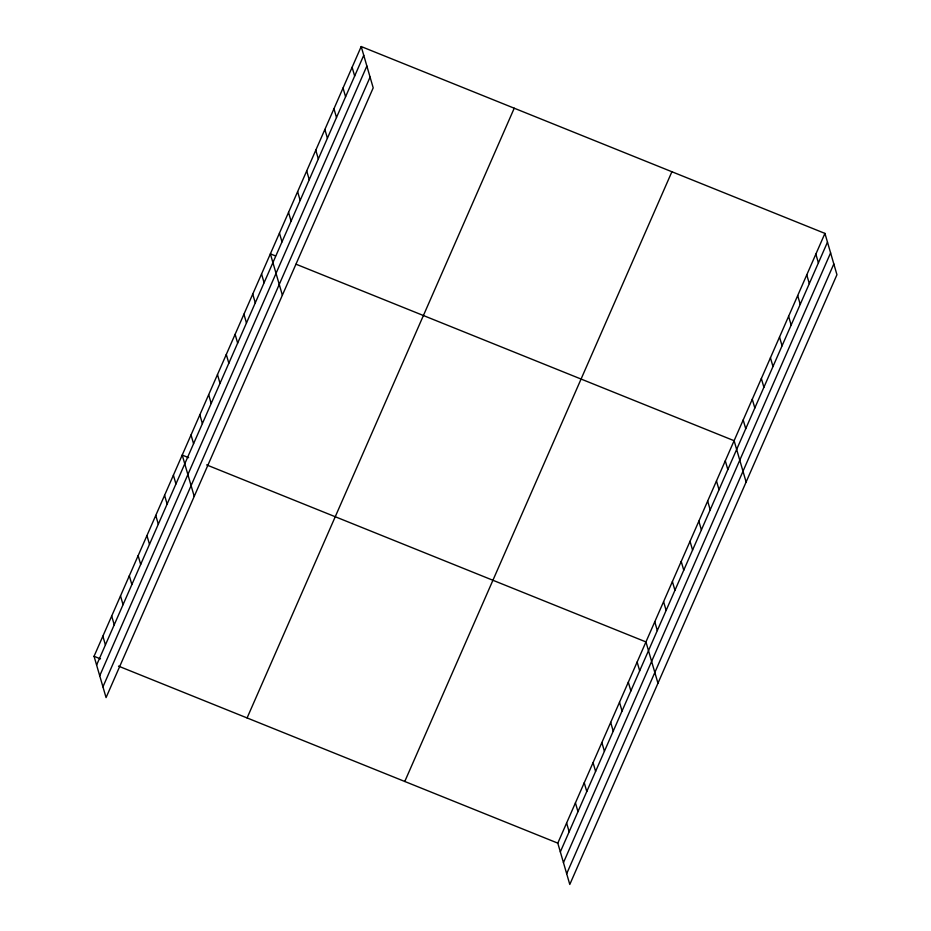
<?xml version="1.0" encoding="UTF-8"?>
<svg xmlns="http://www.w3.org/2000/svg" width="931" height="931" viewBox="0 0 931 931"><rect width="100%" height="100%" fill="white"/><g stroke="black" fill="none" stroke-linecap="round" stroke-linejoin="round"><path stroke-width="1.4" d="M361.205 46.55L373.203 87.863L106.064 697.598L94.054 656.285L361.205 46.55L824.936 233.402L836.946 274.715L569.795 884.45L557.797 843.137L824.936 233.402M96.603 665.037L363.742 55.301M99.722 675.778L366.861 66.043M102.934 686.857L370.084 77.11M247.087 717.952L514.238 108.205M404.764 781.481L671.903 171.735M560.334 851.888L827.484 242.141M563.453 862.63L830.603 252.895M566.676 873.709L833.827 263.962M275.518 255.932L270.374 253.86L282.372 295.174M296.093 264.229L734.117 440.712L746.115 482.025M188.644 457.668L182.22 455.073L194.218 496.386M206.647 464.918L645.951 641.925L657.961 683.238M94.054 656.285L100.49 658.88M118.493 666.13L557.797 843.137M815.859 254.128L818.396 262.879M806.77 274.866L809.318 283.606M797.692 295.593L800.229 304.344M788.604 316.331L791.152 325.07M779.526 337.057L782.063 345.797M770.437 357.783L772.986 366.535M761.36 378.521L763.897 387.261M752.283 399.248L754.82 407.999M743.194 419.986L745.731 428.726M725.296 460.833L727.833 469.573M716.474 480.955L719.023 489.706M707.665 501.076L710.202 509.827M698.844 521.197L701.392 529.948M690.034 541.318L692.571 550.07M681.213 561.44L683.761 570.191M672.403 581.561L674.94 590.312M663.582 601.682L666.13 610.433M654.772 621.803L657.309 630.555M637.141 662.046L639.678 670.797M628.32 682.167L630.857 690.918M619.511 702.288L622.048 711.04M610.689 722.409L613.226 731.161M601.868 742.531L604.417 751.282M593.059 762.652L595.596 771.403M584.237 782.773L586.786 791.525M575.428 802.894L577.965 811.646M352.116 67.276L354.664 76.028M566.607 823.016L569.155 831.767M343.039 88.014L345.576 96.754M333.95 108.741L336.498 117.492M324.872 129.479L327.409 138.219M315.784 150.205L318.332 158.957M306.706 170.932L309.243 179.683M297.617 191.67L300.166 200.409M288.54 212.396L291.077 221.147M279.451 233.134L282 241.874M261.553 273.982L264.101 282.733M252.743 294.103L255.28 302.854M243.922 314.224L246.471 322.976M235.112 334.345L237.649 343.097M226.291 354.467L228.84 363.218M217.482 374.588L220.019 383.339M208.66 394.709L211.209 403.46M199.851 414.83L202.388 423.582M191.03 434.952L193.567 443.703M173.399 475.194L175.936 483.945M164.578 495.315L167.126 504.067M155.768 515.437L158.305 524.188M146.947 535.558L149.495 544.309M138.137 555.679L140.674 564.43M129.316 575.8L131.865 584.552M120.506 595.921L123.043 604.673M111.685 616.043L114.234 624.794M102.876 636.164L105.412 644.915"/></g></svg>
